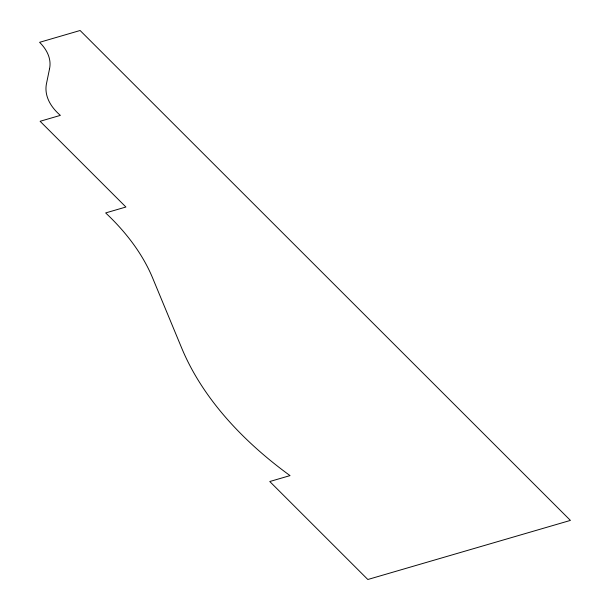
<?xml version="1.0" encoding="UTF-8"?>
<svg xmlns="http://www.w3.org/2000/svg" width="610" height="610" viewBox="0 0 610 610"><rect width="100%" height="100%" fill="white"/><g stroke="black" fill="none" stroke-linecap="round" stroke-linejoin="round"><path stroke-width="0.91" d="M49.555 68.739L46.497 83.547A78.507 44.69 4.6 0 0 60.367 115.374L40.108 121.283L125.912 207.019L105.652 212.928A357.292 203.404 4.6 0 1 152.645 278.023L181.688 348.051A518.553 295.202 4.6 0 0 290.032 475.609L269.772 481.519L367.83 579.5L570.411 520.406L80.108 30.5L39.589 42.319A71.057 40.451 4.6 0 1 49.555 68.739"/></g></svg>
